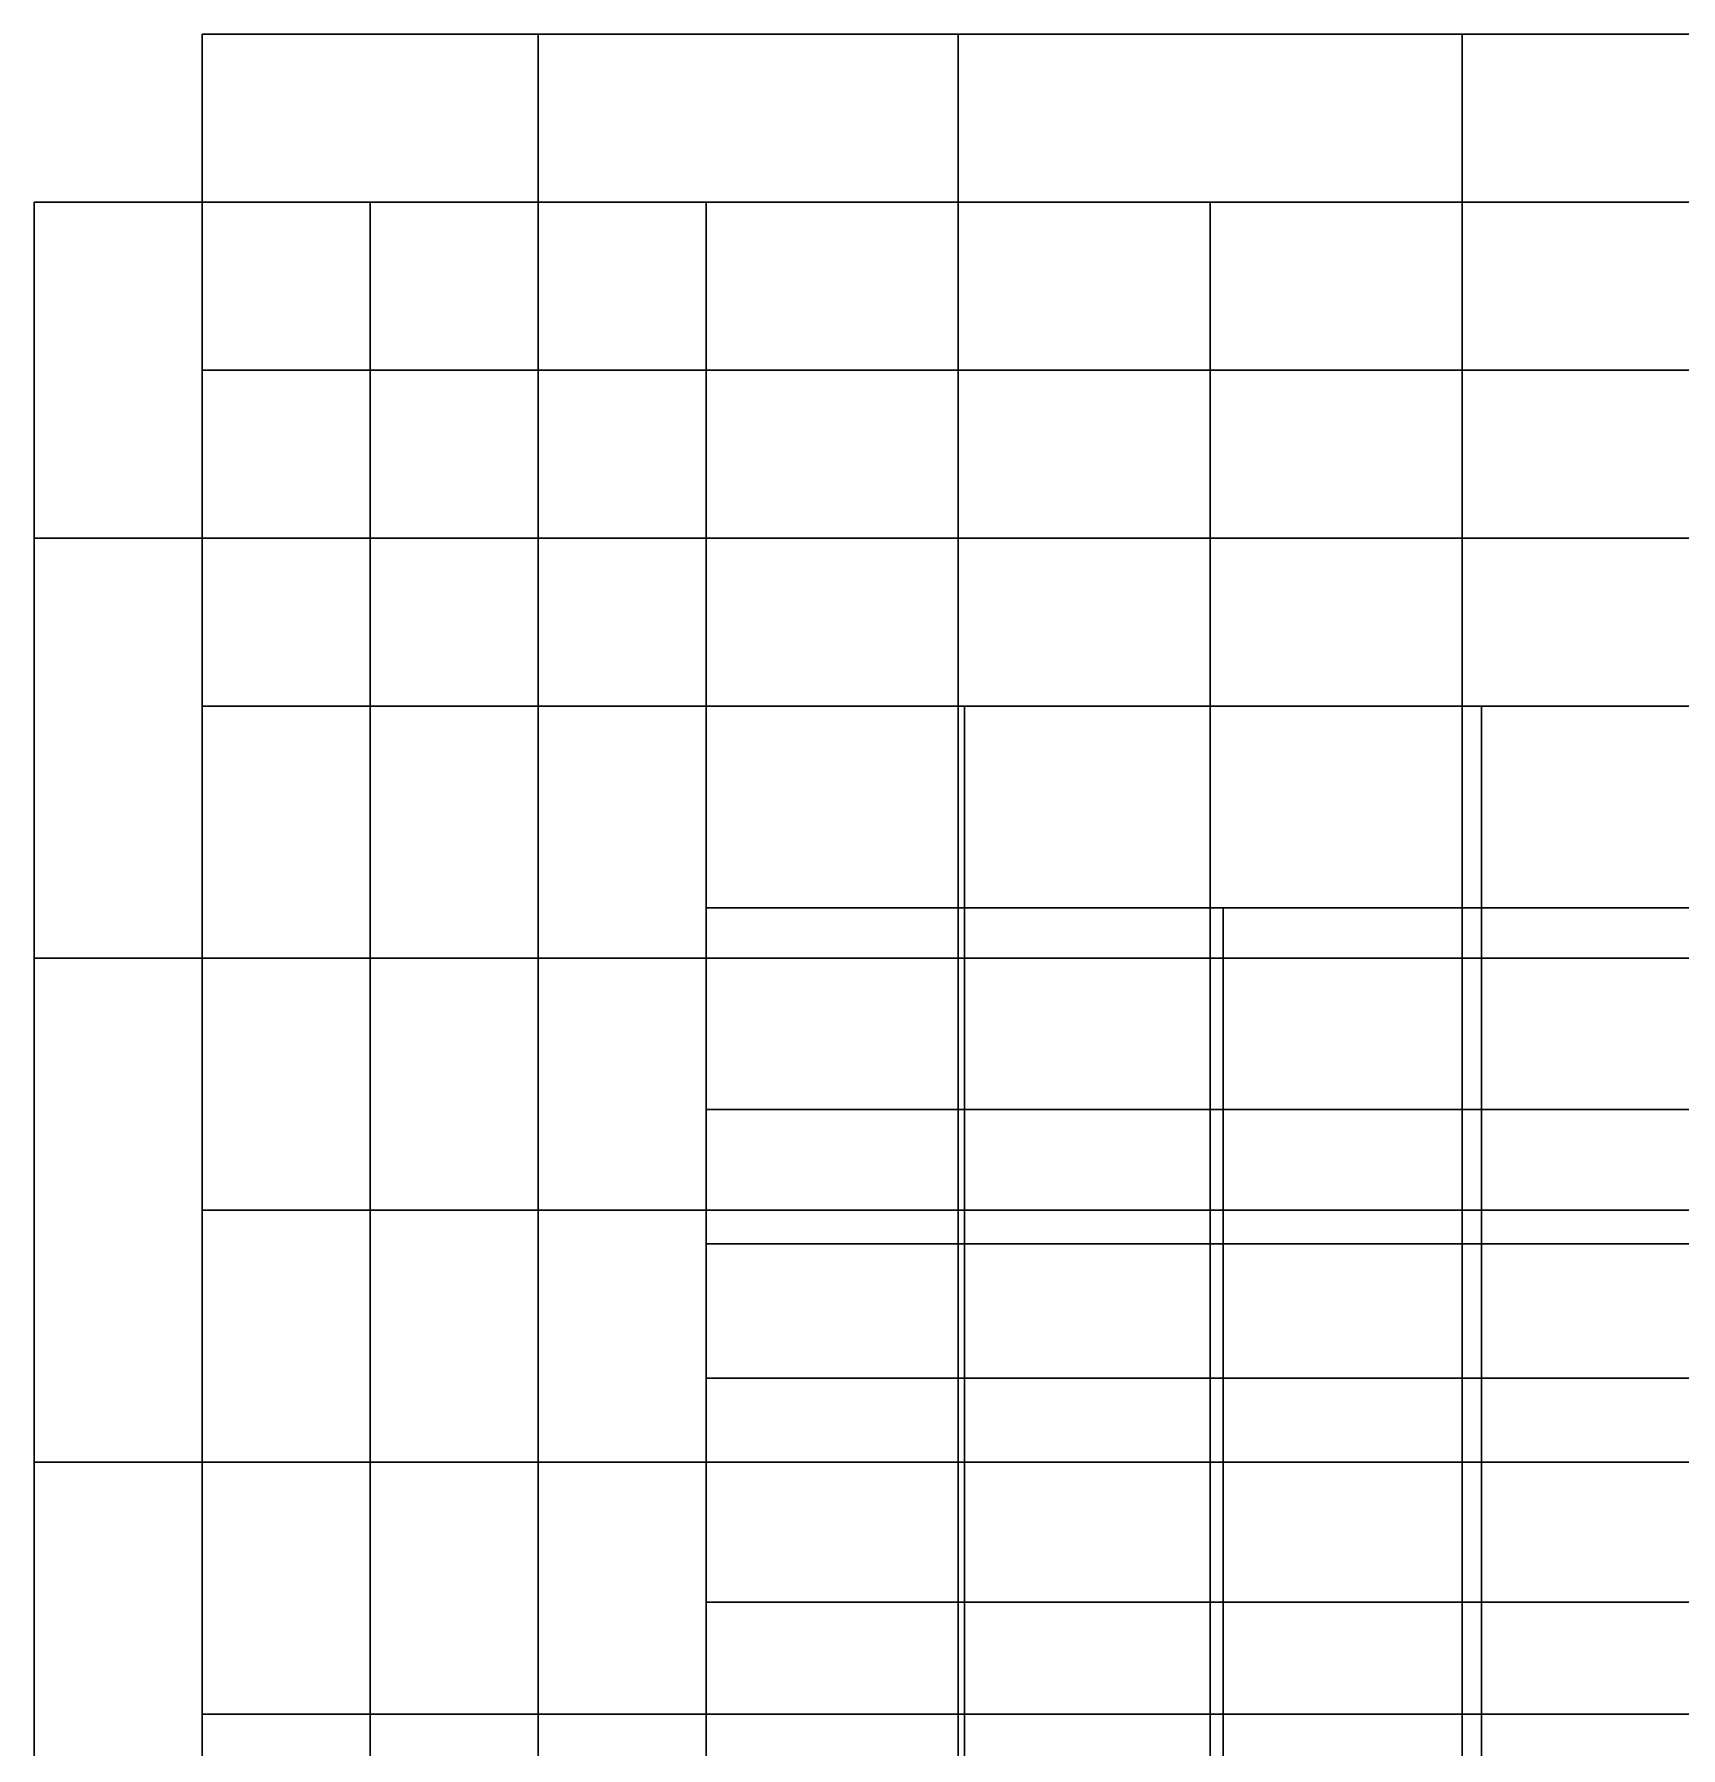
# Model space of a CAD drawing. Extents: x -2.5 to 67.5, y -27.5 to 12.5.
# Drawn here: x -2.5 to 3.63, y 3.62 to 10 of the extents above; entities that cross this region are included whole.
import ezdxf

# ---------------------------------------------------------------- set-up
doc = ezdxf.new("R2010")
doc.units = 0
for name, color, linetype in [('EC_M2', 16, 'CONTINUOUS'), ('M0', 13, 'CONTINUOUS'), ('M1', 11, 'CONTINUOUS')]:
    doc.layers.add(name, color=color, linetype=linetype)

msp = doc.modelspace()

# ---------------------------------------------------------------- linework, layer by layer
at = {"layer": 'EC_M2', "color": 182}
for p, q in [((0, 5.5, 2.375), (0, 6.75, 2.375)), ((0, 4.6875, 0.5), (0, 6.5625, 0.5)), ((0, 4.1665, 2.375), (0, 5.5, 2.375)), ((0, 2.8125, 0.5), (0, 4.6875, 0.5)), ((0, 2.5, 2.375), (0, 4.1665, 2.375))]:
    msp.add_line(p, q, dxfattribs=at)
at = {"layer": 'M0', "color": 135}
for points in [[(-1.875, 10), (-1.875, 8.75), (-1.875, 8.75, 1), (-1.875, 10, 1)], [(-1.875, 10), (-1.875, 10, 1), (-0.625, 10, 1), (-0.625, 10)], [(-1.875, 8.75), (-1.875, 10), (-0.625, 10), (-0.625, 8.75)], [(-1.875, 10, 1), (-1.875, 8.75, 1), (-0.625, 8.75, 1), (-0.625, 10, 1)], [(-0.625, 8.75), (-0.625, 10), (-0.625, 10, 1), (-0.625, 8.75, 1)], [(-0.625, 10), (-0.625, 8.75), (-0.625, 8.75, 1), (-0.625, 10, 1)], [(-0.625, 10), (-0.625, 10, 1), (0.9375, 10, 1), (0.9375, 10)], [(-0.625, 8.75), (-0.625, 10), (0.9375, 10), (0.9375, 8.75)], [(-0.625, 10, 1), (-0.625, 8.75, 1), (0.9375, 8.75, 1), (0.9375, 10, 1)], [(0.9375, 8.75), (0.9375, 10), (0.9375, 10, 1), (0.9375, 8.75, 1)], [(0.9375, 10), (0.9375, 8.75), (0.9375, 8.75, 1), (0.9375, 10, 1)], [(0.9375, 10), (0.9375, 10, 1), (2.8125, 10, 1), (2.8125, 10)], [(0.9375, 8.75), (0.9375, 10), (2.8125, 10), (2.8125, 8.75)], [(0.9375, 10, 1), (0.9375, 8.75, 1), (2.8125, 8.75, 1), (2.8125, 10, 1)], [(2.8125, 8.75), (2.8125, 10), (2.8125, 10, 1), (2.8125, 8.75, 1)], [(2.8125, 10), (2.8125, 8.75), (2.8125, 8.75, 1), (2.8125, 10, 1)], [(2.8125, 10), (2.8125, 10, 1), (4.6875, 10, 1), (4.6875, 10)], [(2.8125, 8.75), (2.8125, 10), (4.6875, 10), (4.6875, 8.75)], [(2.8125, 10, 1), (2.8125, 8.75, 1), (4.6875, 8.75, 1), (4.6875, 10, 1)], [(-1.25, 9.375), (-2.5, 9.375), (-2.5, 9.375, 1), (-1.25, 9.375, 1)], [(-2.5, 8.125), (-2.5, 8.125, 1), (-2.5, 9.375, 1), (-2.5, 9.375)], [(-1.25, 8.125), (-2.5, 8.125), (-2.5, 9.375), (-1.25, 9.375)], [(-2.5, 8.125, 1), (-1.25, 8.125, 1), (-1.25, 9.375, 1), (-2.5, 9.375, 1)], [(-1.25, 8.125, 1), (-1.25, 8.125), (-1.25, 9.375), (-1.25, 9.375, 1)], [(0, 9.375), (-1.25, 9.375), (-1.25, 9.375, 1), (0, 9.375, 1)], [(-1.25, 8.125), (-1.25, 8.125, 1), (-1.25, 9.375, 1), (-1.25, 9.375)], [(0, 8.125), (-1.25, 8.125), (-1.25, 9.375), (0, 9.375)], [(-1.25, 8.125, 1), (0, 8.125, 1), (0, 9.375, 1), (-1.25, 9.375, 1)], [(0, 8.125, 1), (0, 8.125), (0, 9.375), (0, 9.375, 1)], [(1.875, 9.375), (0, 9.375), (0, 9.375, 1), (1.875, 9.375, 1)], [(0, 8.125), (0, 8.125, 1), (0, 9.375, 1), (0, 9.375)], [(1.875, 8.125), (0, 8.125), (0, 9.375), (1.875, 9.375)], [(0, 8.125, 1), (1.875, 8.125, 1), (1.875, 9.375, 1), (0, 9.375, 1)], [(1.875, 8.125, 1), (1.875, 8.125), (1.875, 9.375), (1.875, 9.375, 1)], [(3.75, 9.375), (1.875, 9.375), (1.875, 9.375, 1), (3.75, 9.375, 1)], [(1.875, 8.125), (1.875, 8.125, 1), (1.875, 9.375, 1), (1.875, 9.375)], [(3.75, 8.125), (1.875, 8.125), (1.875, 9.375), (3.75, 9.375)], [(1.875, 8.125, 1), (3.75, 8.125, 1), (3.75, 9.375, 1), (1.875, 9.375, 1)], [(-1.875, 8.75), (-1.875, 7.5), (-1.875, 7.5, 1), (-1.875, 8.75, 1)], [(-1.875, 8.75), (-1.875, 8.75, 1), (-0.625, 8.75, 1), (-0.625, 8.75)], [(-1.875, 7.5), (-1.875, 8.75), (-0.625, 8.75), (-0.625, 7.5)], [(-1.875, 8.75, 1), (-1.875, 7.5, 1), (-0.625, 7.5, 1), (-0.625, 8.75, 1)], [(-1.875, 8.75, 1), (-1.875, 8.75), (-0.625, 8.75), (-0.625, 8.75, 1)], [(-0.625, 7.5), (-0.625, 8.75), (-0.625, 8.75, 1), (-0.625, 7.5, 1)], [(-0.625, 8.75), (-0.625, 7.5), (-0.625, 7.5, 1), (-0.625, 8.75, 1)], [(-0.625, 8.75), (-0.625, 8.75, 1), (0.9375, 8.75, 1), (0.9375, 8.75)], [(-0.625, 7.5), (-0.625, 8.75), (0.9375, 8.75), (0.9375, 7.5)], [(-0.625, 8.75, 1), (-0.625, 7.5, 1), (0.9375, 7.5, 1), (0.9375, 8.75, 1)], [(-0.625, 8.75, 1), (-0.625, 8.75), (0.9375, 8.75), (0.9375, 8.75, 1)], [(0.9375, 7.5), (0.9375, 8.75), (0.9375, 8.75, 1), (0.9375, 7.5, 1)], [(0.9375, 8.75), (0.9375, 7.5), (0.9375, 7.5, 1), (0.9375, 8.75, 1)], [(0.9375, 8.75), (0.9375, 8.75, 1), (2.8125, 8.75, 1), (2.8125, 8.75)], [(0.9375, 7.5), (0.9375, 8.75), (2.8125, 8.75), (2.8125, 7.5)], [(0.9375, 8.75, 1), (0.9375, 7.5, 1), (2.8125, 7.5, 1), (2.8125, 8.75, 1)], [(0.9375, 8.75, 1), (0.9375, 8.75), (2.8125, 8.75), (2.8125, 8.75, 1)], [(2.8125, 7.5), (2.8125, 8.75), (2.8125, 8.75, 1), (2.8125, 7.5, 1)], [(2.8125, 8.75), (2.8125, 7.5), (2.8125, 7.5, 1), (2.8125, 8.75, 1)], [(2.8125, 8.75), (2.8125, 8.75, 1), (4.6875, 8.75, 1), (4.6875, 8.75)], [(2.8125, 7.5), (2.8125, 8.75), (4.6875, 8.75), (4.6875, 7.5)], [(2.8125, 8.75, 1), (2.8125, 7.5, 1), (4.6875, 7.5, 1), (4.6875, 8.75, 1)], [(2.8125, 8.75, 1), (2.8125, 8.75), (4.6875, 8.75), (4.6875, 8.75, 1)], [(-1.25, 8.125), (-2.5, 8.125), (-2.5, 8.125, 1), (-1.25, 8.125, 1)], [(-2.5, 6.5625), (-2.5, 6.5625, 1), (-2.5, 8.125, 1), (-2.5, 8.125)], [(-1.25, 6.5625), (-2.5, 6.5625), (-2.5, 8.125), (-1.25, 8.125)], [(-2.5, 6.5625, 1), (-1.25, 6.5625, 1), (-1.25, 8.125, 1), (-2.5, 8.125, 1)], [(-2.5, 8.125), (-1.25, 8.125), (-1.25, 8.125, 1), (-2.5, 8.125, 1)], [(-1.25, 6.5625, 1), (-1.25, 6.5625), (-1.25, 8.125), (-1.25, 8.125, 1)], [(0, 8.125), (-1.25, 8.125), (-1.25, 8.125, 1), (0, 8.125, 1)], [(-1.25, 6.5625), (-1.25, 6.5625, 1), (-1.25, 8.125, 1), (-1.25, 8.125)], [(0, 6.5625), (-1.25, 6.5625), (-1.25, 8.125), (0, 8.125)], [(-1.25, 6.5625, 1), (0, 6.5625, 1), (0, 8.125, 1), (-1.25, 8.125, 1)], [(-1.25, 8.125), (0, 8.125), (0, 8.125, 1), (-1.25, 8.125, 1)], [(0, 6.5625, 1), (0, 6.5625), (0, 8.125), (0, 8.125, 1)], [(1.875, 8.125), (0, 8.125), (0, 8.125, 1), (1.875, 8.125, 1)], [(0, 6.5625), (0, 6.5625, 1), (0, 8.125, 1), (0, 8.125)], [(1.875, 6.5625), (0, 6.5625), (0, 8.125), (1.875, 8.125)], [(0, 6.5625, 1), (1.875, 6.5625, 1), (1.875, 8.125, 1), (0, 8.125, 1)], [(0, 8.125), (1.875, 8.125), (1.875, 8.125, 1), (0, 8.125, 1)], [(1.875, 6.5625, 1), (1.875, 6.5625), (1.875, 8.125), (1.875, 8.125, 1)], [(3.75, 8.125), (1.875, 8.125), (1.875, 8.125, 1), (3.75, 8.125, 1)], [(1.875, 6.5625), (1.875, 6.5625, 1), (1.875, 8.125, 1), (1.875, 8.125)], [(3.75, 6.5625), (1.875, 6.5625), (1.875, 8.125), (3.75, 8.125)], [(1.875, 6.5625, 1), (3.75, 6.5625, 1), (3.75, 8.125, 1), (1.875, 8.125, 1)], [(1.875, 8.125), (3.75, 8.125), (3.75, 8.125, 1), (1.875, 8.125, 1)], [(-1.875, 7.5), (-1.875, 5.625), (-1.875, 5.625, 1), (-1.875, 7.5, 1)], [(-1.875, 7.5), (-1.875, 7.5, 1), (-0.625, 7.5, 1), (-0.625, 7.5)], [(-1.875, 5.625), (-1.875, 7.5), (-0.625, 7.5), (-0.625, 5.625)], [(-1.875, 7.5, 1), (-1.875, 5.625, 1), (-0.625, 5.625, 1), (-0.625, 7.5, 1)], [(-1.875, 7.5, 1), (-1.875, 7.5), (-0.625, 7.5), (-0.625, 7.5, 1)], [(-0.625, 7.5), (-0.625, 5.625), (-0.625, 5.625, 1), (-0.625, 7.5, 1)], [(-0.625, 7.5), (-0.625, 7.5, 1), (0, 7.5, 1), (0, 7.5)], [(-0.625, 5.625), (-0.625, 7.5), (0, 7.5), (0, 5.625)], [(-0.625, 7.5, 1), (-0.625, 5.625, 1), (0, 5.625, 1), (0, 7.5, 1)], [(-0.625, 5.625), (-0.625, 7.5), (-0.625, 7.5, 1), (-0.625, 5.625, 1)], [(-0.625, 7.5, 1), (-0.625, 7.5), (0.9375, 7.5), (0.9375, 7.5, 1)], [(0, 5.625), (0, 7.5), (0, 7.5, 1), (0, 5.625, 1)], [(0, 7.5), (0, 5.625), (0, 5.625, 1), (0, 7.5, 1)], [(0, 7.5), (0, 7.5, 1), (0.9375, 7.5, 1), (0.9375, 7.5)], [(0, 5.625), (0, 7.5), (0.9375, 7.5), (0.9375, 5.625)], [(0, 7.5, 1), (0, 5.625, 1), (0.9375, 5.625, 1), (0.9375, 7.5, 1)], [(0.9375, 5.625), (0.9375, 7.5), (0.9375, 7.5, 1), (0.9375, 5.625, 1)], [(0.9375, 7.5), (0.9375, 5.625), (0.9375, 5.625, 1), (0.9375, 7.5, 1)], [(0.9375, 7.5), (0.9375, 7.5, 1), (2.8125, 7.5, 1), (2.8125, 7.5)], [(0.9375, 5.625), (0.9375, 7.5), (2.8125, 7.5), (2.8125, 5.625)], [(0.9375, 7.5, 1), (0.9375, 5.625, 1), (2.8125, 5.625, 1), (2.8125, 7.5, 1)], [(0.9375, 7.5, 1), (0.9375, 7.5), (2.8125, 7.5), (2.8125, 7.5, 1)], [(2.8125, 5.625), (2.8125, 7.5), (2.8125, 7.5, 1), (2.8125, 5.625, 1)], [(2.8125, 7.5), (2.8125, 5.625), (2.8125, 5.625, 1), (2.8125, 7.5, 1)], [(2.8125, 7.5), (2.8125, 7.5, 1), (4.6875, 7.5, 1), (4.6875, 7.5)], [(2.8125, 5.625), (2.8125, 7.5), (4.6875, 7.5), (4.6875, 5.625)], [(2.8125, 7.5, 1), (2.8125, 5.625, 1), (4.6875, 5.625, 1), (4.6875, 7.5, 1)], [(2.8125, 7.5, 1), (2.8125, 7.5), (4.6875, 7.5), (4.6875, 7.5, 1)], [(-1.25, 6.5625), (-2.5, 6.5625), (-2.5, 6.5625, 1), (-1.25, 6.5625, 1)], [(-2.5, 4.6875), (-2.5, 4.6875, 1), (-2.5, 6.5625, 1), (-2.5, 6.5625)], [(-1.25, 4.6875), (-2.5, 4.6875), (-2.5, 6.5625), (-1.25, 6.5625)], [(-2.5, 4.6875, 1), (-1.25, 4.6875, 1), (-1.25, 6.5625, 1), (-2.5, 6.5625, 1)], [(-2.5, 6.5625), (-1.25, 6.5625), (-1.25, 6.5625, 1), (-2.5, 6.5625, 1)], [(-1.25, 4.6875, 1), (-1.25, 4.6875), (-1.25, 6.5625), (-1.25, 6.5625, 1)], [(0, 6.5625), (-1.25, 6.5625), (-1.25, 6.5625, 1), (0, 6.5625, 1)], [(-1.25, 4.6875), (-1.25, 4.6875, 1), (-1.25, 6.5625, 1), (-1.25, 6.5625)], [(0, 4.6875), (-1.25, 4.6875), (-1.25, 6.5625), (0, 6.5625)], [(-1.25, 4.6875, 1), (0, 4.6875, 1), (0, 6.5625, 1), (-1.25, 6.5625, 1)], [(-1.25, 6.5625), (0, 6.5625), (0, 6.5625, 1), (-1.25, 6.5625, 1)], [(0, 4.6875, 1), (0, 4.6875), (0, 6.5625), (0, 6.5625, 1)], [(1.875, 6.5625), (0, 6.5625), (0, 6.5625, 1), (1.875, 6.5625, 1)], [(0, 4.6875), (0, 4.6875, 1), (0, 6.5625, 1), (0, 6.5625)], [(1.875, 4.6875), (0, 4.6875), (0, 6.5625), (1.875, 6.5625)], [(0, 4.6875, 1), (1.875, 4.6875, 1), (1.875, 6.5625, 1), (0, 6.5625, 1)], [(0, 6.5625), (1.875, 6.5625), (1.875, 6.5625, 1), (0, 6.5625, 1)], [(1.875, 4.6875, 1), (1.875, 4.6875), (1.875, 6.5625), (1.875, 6.5625, 1)], [(3.75, 6.5625), (1.875, 6.5625), (1.875, 6.5625, 1), (3.75, 6.5625, 1)], [(1.875, 4.6875), (1.875, 4.6875, 1), (1.875, 6.5625, 1), (1.875, 6.5625)], [(3.75, 4.6875), (1.875, 4.6875), (1.875, 6.5625), (3.75, 6.5625)], [(1.875, 4.6875, 1), (3.75, 4.6875, 1), (3.75, 6.5625, 1), (1.875, 6.5625, 1)], [(1.875, 6.5625), (3.75, 6.5625), (3.75, 6.5625, 1), (1.875, 6.5625, 1)], [(-1.875, 5.625), (-1.875, 3.75), (-1.875, 3.75, 1), (-1.875, 5.625, 1)], [(-1.875, 5.625), (-1.875, 5.625, 1), (-0.625, 5.625, 1), (-0.625, 5.625)], [(-1.875, 3.75), (-1.875, 5.625), (-0.625, 5.625), (-0.625, 3.75)], [(-1.875, 5.625, 1), (-1.875, 3.75, 1), (-0.625, 3.75, 1), (-0.625, 5.625, 1)], [(-1.875, 5.625, 1), (-1.875, 5.625), (-0.625, 5.625), (-0.625, 5.625, 1)], [(-0.625, 5.625), (-0.625, 3.75), (-0.625, 3.75, 1), (-0.625, 5.625, 1)], [(-0.625, 5.625), (-0.625, 5.625, 1), (0, 5.625, 1), (0, 5.625)], [(-0.625, 3.75), (-0.625, 5.625), (0, 5.625), (0, 3.75)], [(-0.625, 5.625, 1), (-0.625, 3.75, 1), (0, 3.75, 1), (0, 5.625, 1)], [(-0.625, 5.625, 1), (-0.625, 5.625), (0, 5.625), (0, 5.625, 1)], [(-0.625, 3.75), (-0.625, 5.625), (-0.625, 5.625, 1), (-0.625, 3.75, 1)], [(0, 3.75), (0, 5.625), (0, 5.625, 1), (0, 3.75, 1)], [(0, 5.625), (0, 3.75), (0, 3.75, 1), (0, 5.625, 1)], [(0, 5.625), (0, 5.625, 1), (0.9375, 5.625, 1), (0.9375, 5.625)], [(0, 3.75), (0, 5.625), (0.9375, 5.625), (0.9375, 3.75)], [(0, 5.625, 1), (0, 3.75, 1), (0.9375, 3.75, 1), (0.9375, 5.625, 1)], [(0, 5.625, 1), (0, 5.625), (0.9375, 5.625), (0.9375, 5.625, 1)], [(0.9375, 3.75), (0.9375, 5.625), (0.9375, 5.625, 1), (0.9375, 3.75, 1)], [(0.9375, 5.625), (0.9375, 3.75), (0.9375, 3.75, 1), (0.9375, 5.625, 1)], [(0.9375, 5.625), (0.9375, 5.625, 1), (2.8125, 5.625, 1), (2.8125, 5.625)], [(0.9375, 3.75), (0.9375, 5.625), (2.8125, 5.625), (2.8125, 3.75)], [(0.9375, 5.625, 1), (0.9375, 3.75, 1), (2.8125, 3.75, 1), (2.8125, 5.625, 1)], [(0.9375, 5.625, 1), (0.9375, 5.625), (2.8125, 5.625), (2.8125, 5.625, 1)], [(2.8125, 3.75), (2.8125, 5.625), (2.8125, 5.625, 1), (2.8125, 3.75, 1)], [(2.8125, 5.625), (2.8125, 3.75), (2.8125, 3.75, 1), (2.8125, 5.625, 1)], [(2.8125, 5.625), (2.8125, 5.625, 1), (4.6875, 5.625, 1), (4.6875, 5.625)], [(2.8125, 3.75), (2.8125, 5.625), (4.6875, 5.625), (4.6875, 3.75)], [(2.8125, 5.625, 1), (2.8125, 3.75, 1), (4.6875, 3.75, 1), (4.6875, 5.625, 1)], [(2.8125, 5.625, 1), (2.8125, 5.625), (4.6875, 5.625), (4.6875, 5.625, 1)], [(-1.25, 4.6875), (-2.5, 4.6875), (-2.5, 4.6875, 1), (-1.25, 4.6875, 1)], [(-2.5, 2.8125), (-2.5, 2.8125, 1), (-2.5, 4.6875, 1), (-2.5, 4.6875)], [(-1.25, 2.8125), (-2.5, 2.8125), (-2.5, 4.6875), (-1.25, 4.6875)], [(-2.5, 2.8125, 1), (-1.25, 2.8125, 1), (-1.25, 4.6875, 1), (-2.5, 4.6875, 1)], [(-2.5, 4.6875), (-1.25, 4.6875), (-1.25, 4.6875, 1), (-2.5, 4.6875, 1)], [(-1.25, 2.8125, 1), (-1.25, 2.8125), (-1.25, 4.6875), (-1.25, 4.6875, 1)], [(0, 4.6875), (-1.25, 4.6875), (-1.25, 4.6875, 1), (0, 4.6875, 1)], [(-1.25, 2.8125), (-1.25, 2.8125, 1), (-1.25, 4.6875, 1), (-1.25, 4.6875)], [(0, 2.8125), (-1.25, 2.8125), (-1.25, 4.6875), (0, 4.6875)], [(-1.25, 2.8125, 1), (0, 2.8125, 1), (0, 4.6875, 1), (-1.25, 4.6875, 1)], [(-1.25, 4.6875), (0, 4.6875), (0, 4.6875, 1), (-1.25, 4.6875, 1)], [(0, 2.8125, 1), (0, 2.8125), (0, 4.6875), (0, 4.6875, 1)], [(1.875, 4.6875), (0, 4.6875), (0, 4.6875, 1), (1.875, 4.6875, 1)], [(0, 2.8125), (0, 2.8125, 1), (0, 4.6875, 1), (0, 4.6875)], [(1.875, 2.8125), (0, 2.8125), (0, 4.6875), (1.875, 4.6875)], [(0, 2.8125, 1), (1.875, 2.8125, 1), (1.875, 4.6875, 1), (0, 4.6875, 1)], [(0, 4.6875), (1.875, 4.6875), (1.875, 4.6875, 1), (0, 4.6875, 1)], [(1.875, 2.8125, 1), (1.875, 2.8125), (1.875, 4.6875), (1.875, 4.6875, 1)], [(3.75, 4.6875), (1.875, 4.6875), (1.875, 4.6875, 1), (3.75, 4.6875, 1)], [(1.875, 2.8125), (1.875, 2.8125, 1), (1.875, 4.6875, 1), (1.875, 4.6875)], [(3.75, 2.8125), (1.875, 2.8125), (1.875, 4.6875), (3.75, 4.6875)], [(1.875, 2.8125, 1), (3.75, 2.8125, 1), (3.75, 4.6875, 1), (1.875, 4.6875, 1)], [(1.875, 4.6875), (3.75, 4.6875), (3.75, 4.6875, 1), (1.875, 4.6875, 1)], [(-1.875, 3.75), (-1.875, 1.875), (-1.875, 1.875, 1), (-1.875, 3.75, 1)], [(-1.875, 3.75), (-1.875, 3.75, 1), (-0.625, 3.75, 1), (-0.625, 3.75)], [(-1.875, 1.875), (-1.875, 3.75), (-0.625, 3.75), (-0.625, 1.875)], [(-1.875, 3.75, 1), (-1.875, 1.875, 1), (-0.625, 1.875, 1), (-0.625, 3.75, 1)], [(-1.875, 3.75, 1), (-1.875, 3.75), (-0.625, 3.75), (-0.625, 3.75, 1)], [(-0.625, 3.75), (-0.625, 1.875), (-0.625, 1.875, 1), (-0.625, 3.75, 1)], [(-0.625, 3.75), (-0.625, 3.75, 1), (0, 3.75, 1), (0, 3.75)], [(-0.625, 1.875), (-0.625, 3.75), (0, 3.75), (0, 1.875)], [(-0.625, 3.75, 1), (-0.625, 1.875, 1), (0, 1.875, 1), (0, 3.75, 1)], [(-0.625, 3.75, 1), (-0.625, 3.75), (0, 3.75), (0, 3.75, 1)], [(-0.625, 1.875), (-0.625, 3.75), (-0.625, 3.75, 1), (-0.625, 1.875, 1)], [(0, 1.875), (0, 3.75), (0, 3.75, 1), (0, 1.875, 1)], [(0, 3.75), (0, 1.875), (0, 1.875, 1), (0, 3.75, 1)], [(0, 3.75), (0, 3.75, 1), (0.9375, 3.75, 1), (0.9375, 3.75)], [(0, 1.875), (0, 3.75), (0.9375, 3.75), (0.9375, 1.875)], [(0, 3.75, 1), (0, 1.875, 1), (0.9375, 1.875, 1), (0.9375, 3.75, 1)], [(0, 3.75, 1), (0, 3.75), (0.9375, 3.75), (0.9375, 3.75, 1)], [(0.9375, 1.875), (0.9375, 3.75), (0.9375, 3.75, 1), (0.9375, 1.875, 1)], [(0.9375, 3.75), (0.9375, 1.875), (0.9375, 1.875, 1), (0.9375, 3.75, 1)], [(0.9375, 3.75), (0.9375, 3.75, 1), (2.8125, 3.75, 1), (2.8125, 3.75)], [(0.9375, 1.875), (0.9375, 3.75), (2.8125, 3.75), (2.8125, 1.875)], [(0.9375, 3.75, 1), (0.9375, 1.875, 1), (2.8125, 1.875, 1), (2.8125, 3.75, 1)], [(0.9375, 3.75, 1), (0.9375, 3.75), (2.8125, 3.75), (2.8125, 3.75, 1)], [(2.8125, 1.875), (2.8125, 3.75), (2.8125, 3.75, 1), (2.8125, 1.875, 1)], [(2.8125, 3.75), (2.8125, 1.875), (2.8125, 1.875, 1), (2.8125, 3.75, 1)], [(2.8125, 3.75), (2.8125, 3.75, 1), (4.6875, 3.75, 1), (4.6875, 3.75)], [(2.8125, 1.875), (2.8125, 3.75), (4.6875, 3.75), (4.6875, 1.875)], [(2.8125, 3.75, 1), (2.8125, 1.875, 1), (4.6875, 1.875, 1), (4.6875, 3.75, 1)], [(2.8125, 3.75, 1), (2.8125, 3.75), (4.6875, 3.75), (4.6875, 3.75, 1)]]:
    msp.add_3dface(points, dxfattribs=at)
at = {"layer": 'M1', "color": 10}
for points in [[(0, 7.5, 1.75), (0, 6, 1.75), (0, 6, 3), (0, 7.5, 3)], [(0, 7.5, 1.75), (0, 7.5, 3), (0.9615, 7.5, 3), (0.9615, 7.5, 1.75)], [(0, 6, 1.75), (0, 7.5, 1.75), (0.9615, 7.5, 1.75), (0.9615, 6, 1.75)], [(0, 7.5, 3), (0, 6, 3), (0.9615, 6, 3), (0.9615, 7.5, 3)], [(0.9615, 6, 1.75), (0.9615, 7.5, 1.75), (0.9615, 7.5, 3), (0.9615, 6, 3)], [(0.9615, 7.5, 1.75), (0.9615, 6, 1.75), (0.9615, 6, 3), (0.9615, 7.5, 3)], [(0.9615, 7.5, 1.75), (0.9615, 7.5, 3), (2.8845, 7.5, 3), (2.8845, 7.5, 1.75)], [(0.9615, 6, 1.75), (0.9615, 7.5, 1.75), (2.8845, 7.5, 1.75), (2.8845, 6, 1.75)], [(0.9615, 7.5, 3), (0.9615, 6, 3), (2.8845, 6, 3), (2.8845, 7.5, 3)], [(2.8845, 6, 1.75), (2.8845, 7.5, 1.75), (2.8845, 7.5, 3), (2.8845, 6, 3)], [(2.8845, 7.5, 1.75), (2.8845, 6, 1.75), (2.8845, 6, 3), (2.8845, 7.5, 3)], [(2.8845, 7.5, 1.75), (2.8845, 7.5, 3), (4.8075, 7.5, 3), (4.8075, 7.5, 1.75)], [(2.8845, 6, 1.75), (2.8845, 7.5, 1.75), (4.8075, 7.5, 1.75), (4.8075, 6, 1.75)], [(2.8845, 7.5, 3), (2.8845, 6, 3), (4.8075, 6, 3), (4.8075, 7.5, 3)], [(1.923, 6.75, 1.75), (0, 6.75, 1.75), (0, 6.75, 3), (1.923, 6.75, 3)], [(0, 5.5, 1.75), (0, 5.5, 3), (0, 6.75, 3), (0, 6.75, 1.75)], [(1.923, 5.5, 1.75), (0, 5.5, 1.75), (0, 6.75, 1.75), (1.923, 6.75, 1.75)], [(0, 5.5, 3), (1.923, 5.5, 3), (1.923, 6.75, 3), (0, 6.75, 3)], [(1.923, 5.5, 3), (1.923, 5.5, 1.75), (1.923, 6.75, 1.75), (1.923, 6.75, 3)], [(3.846, 6.75, 1.75), (1.923, 6.75, 1.75), (1.923, 6.75, 3), (3.846, 6.75, 3)], [(1.923, 5.5, 1.75), (1.923, 5.5, 3), (1.923, 6.75, 3), (1.923, 6.75, 1.75)], [(3.846, 5.5, 1.75), (1.923, 5.5, 1.75), (1.923, 6.75, 1.75), (3.846, 6.75, 1.75)], [(1.923, 5.5, 3), (3.846, 5.5, 3), (3.846, 6.75, 3), (1.923, 6.75, 3)], [(0, 6, 1.75), (0, 5, 1.75), (0, 5, 3), (0, 6, 3)], [(0, 6, 1.75), (0, 6, 3), (0.9615, 6, 3), (0.9615, 6, 1.75)], [(0, 5, 1.75), (0, 6, 1.75), (0.9615, 6, 1.75), (0.9615, 5, 1.75)], [(0, 6, 3), (0, 5, 3), (0.9615, 5, 3), (0.9615, 6, 3)], [(0, 6, 3), (0, 6, 1.75), (0.9615, 6, 1.75), (0.9615, 6, 3)], [(0.9615, 5, 1.75), (0.9615, 6, 1.75), (0.9615, 6, 3), (0.9615, 5, 3)], [(0.9615, 6, 1.75), (0.9615, 5, 1.75), (0.9615, 5, 3), (0.9615, 6, 3)], [(0.9615, 6, 1.75), (0.9615, 6, 3), (2.8845, 6, 3), (2.8845, 6, 1.75)], [(0.9615, 5, 1.75), (0.9615, 6, 1.75), (2.8845, 6, 1.75), (2.8845, 5, 1.75)], [(0.9615, 6, 3), (0.9615, 5, 3), (2.8845, 5, 3), (2.8845, 6, 3)], [(0.9615, 6, 3), (0.9615, 6, 1.75), (2.8845, 6, 1.75), (2.8845, 6, 3)], [(2.8845, 5, 1.75), (2.8845, 6, 1.75), (2.8845, 6, 3), (2.8845, 5, 3)], [(2.8845, 6, 1.75), (2.8845, 5, 1.75), (2.8845, 5, 3), (2.8845, 6, 3)], [(2.8845, 6, 1.75), (2.8845, 6, 3), (4.8075, 6, 3), (4.8075, 6, 1.75)], [(2.8845, 5, 1.75), (2.8845, 6, 1.75), (4.8075, 6, 1.75), (4.8075, 5, 1.75)], [(2.8845, 6, 3), (2.8845, 5, 3), (4.8075, 5, 3), (4.8075, 6, 3)], [(2.8845, 6, 3), (2.8845, 6, 1.75), (4.8075, 6, 1.75), (4.8075, 6, 3)], [(1.923, 5.5, 1.75), (0, 5.5, 1.75), (0, 5.5, 3), (1.923, 5.5, 3)], [(0, 4.1665, 1.75), (0, 4.1665, 3), (0, 5.5, 3), (0, 5.5, 1.75)], [(1.923, 4.1665, 1.75), (0, 4.1665, 1.75), (0, 5.5, 1.75), (1.923, 5.5, 1.75)], [(0, 4.1665, 3), (1.923, 4.1665, 3), (1.923, 5.5, 3), (0, 5.5, 3)], [(0, 5.5, 1.75), (1.923, 5.5, 1.75), (1.923, 5.5, 3), (0, 5.5, 3)], [(1.923, 4.1665, 3), (1.923, 4.1665, 1.75), (1.923, 5.5, 1.75), (1.923, 5.5, 3)], [(3.846, 5.5, 1.75), (1.923, 5.5, 1.75), (1.923, 5.5, 3), (3.846, 5.5, 3)], [(1.923, 4.1665, 1.75), (1.923, 4.1665, 3), (1.923, 5.5, 3), (1.923, 5.5, 1.75)], [(3.846, 4.1665, 1.75), (1.923, 4.1665, 1.75), (1.923, 5.5, 1.75), (3.846, 5.5, 1.75)], [(1.923, 4.1665, 3), (3.846, 4.1665, 3), (3.846, 5.5, 3), (1.923, 5.5, 3)], [(1.923, 5.5, 1.75), (3.846, 5.5, 1.75), (3.846, 5.5, 3), (1.923, 5.5, 3)], [(0, 5, 1.75), (0, 3.333, 1.75), (0, 3.333, 3), (0, 5, 3)], [(0, 5, 1.75), (0, 5, 3), (0.9615, 5, 3), (0.9615, 5, 1.75)], [(0, 3.333, 1.75), (0, 5, 1.75), (0.9615, 5, 1.75), (0.9615, 3.333, 1.75)], [(0, 5, 3), (0, 3.333, 3), (0.9615, 3.333, 3), (0.9615, 5, 3)], [(0, 5, 3), (0, 5, 1.75), (0.9615, 5, 1.75), (0.9615, 5, 3)], [(0.9615, 3.333, 1.75), (0.9615, 5, 1.75), (0.9615, 5, 3), (0.9615, 3.333, 3)], [(0.9615, 5, 1.75), (0.9615, 3.333, 1.75), (0.9615, 3.333, 3), (0.9615, 5, 3)], [(0.9615, 5, 1.75), (0.9615, 5, 3), (2.8845, 5, 3), (2.8845, 5, 1.75)], [(0.9615, 3.333, 1.75), (0.9615, 5, 1.75), (2.8845, 5, 1.75), (2.8845, 3.333, 1.75)], [(0.9615, 5, 3), (0.9615, 3.333, 3), (2.8845, 3.333, 3), (2.8845, 5, 3)], [(0.9615, 5, 3), (0.9615, 5, 1.75), (2.8845, 5, 1.75), (2.8845, 5, 3)], [(2.8845, 3.333, 1.75), (2.8845, 5, 1.75), (2.8845, 5, 3), (2.8845, 3.333, 3)], [(2.8845, 5, 1.75), (2.8845, 3.333, 1.75), (2.8845, 3.333, 3), (2.8845, 5, 3)], [(2.8845, 5, 1.75), (2.8845, 5, 3), (4.8075, 5, 3), (4.8075, 5, 1.75)], [(2.8845, 3.333, 1.75), (2.8845, 5, 1.75), (4.8075, 5, 1.75), (4.8075, 3.333, 1.75)], [(2.8845, 5, 3), (2.8845, 3.333, 3), (4.8075, 3.333, 3), (4.8075, 5, 3)], [(2.8845, 5, 3), (2.8845, 5, 1.75), (4.8075, 5, 1.75), (4.8075, 5, 3)], [(1.923, 4.1665, 1.75), (0, 4.1665, 1.75), (0, 4.1665, 3), (1.923, 4.1665, 3)], [(0, 2.5, 1.75), (0, 2.5, 3), (0, 4.1665, 3), (0, 4.1665, 1.75)], [(1.923, 2.5, 1.75), (0, 2.5, 1.75), (0, 4.1665, 1.75), (1.923, 4.1665, 1.75)], [(0, 2.5, 3), (1.923, 2.5, 3), (1.923, 4.1665, 3), (0, 4.1665, 3)], [(0, 4.1665, 1.75), (1.923, 4.1665, 1.75), (1.923, 4.1665, 3), (0, 4.1665, 3)], [(1.923, 2.5, 3), (1.923, 2.5, 1.75), (1.923, 4.1665, 1.75), (1.923, 4.1665, 3)], [(3.846, 4.1665, 1.75), (1.923, 4.1665, 1.75), (1.923, 4.1665, 3), (3.846, 4.1665, 3)], [(1.923, 2.5, 1.75), (1.923, 2.5, 3), (1.923, 4.1665, 3), (1.923, 4.1665, 1.75)], [(3.846, 2.5, 1.75), (1.923, 2.5, 1.75), (1.923, 4.1665, 1.75), (3.846, 4.1665, 1.75)], [(1.923, 2.5, 3), (3.846, 2.5, 3), (3.846, 4.1665, 3), (1.923, 4.1665, 3)], [(1.923, 4.1665, 1.75), (3.846, 4.1665, 1.75), (3.846, 4.1665, 3), (1.923, 4.1665, 3)]]:
    msp.add_3dface(points, dxfattribs=at)

doc.saveas('drawing.dxf')
